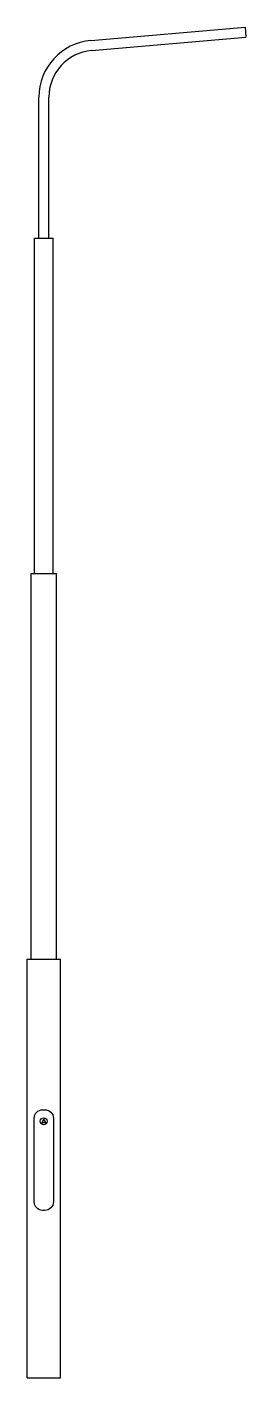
# Model space of a CAD drawing. Extents: x -0.2 to 1.11, y 0 to 8.06.
import ezdxf

# ---------------------------------------------------------------- set-up
doc = ezdxf.new("R2010")
doc.units = 0
doc.header["$LTSCALE"] = 0.0006
doc.header["$MEASUREMENT"] = 0
doc.layers.get('0').update_dxf_attribs({"linetype": 'CONTINUOUS'})

msp = doc.modelspace()

# ---------------------------------------------------------------- linework, layer by layer
for points in [[(0.1804, 7.9792), (1.1009, 8.0598)], [(1.1009, 8.0598), (1.1061, 8)], [(0.1856, 7.9195), (1.1061, 8)], [(-0.13, 6.8), (-0.13, 7.6405)], [(-0.07, 6.8), (-0.07, 7.6405)], [(-0.155, 4.8), (-0.155, 6.8)], [(-0.155, 6.8), (-0.045, 6.8)], [(-0.045, 4.8), (-0.045, 6.8)], [(-0.175, 2.4984), (-0.175, 4.8)], [(-0.175, 4.8), (-0.025, 4.8)], [(-0.025, 2.4984), (-0.025, 4.8)], [(-0.2, 0), (-0.2, 2.4984)], [(-0.2, 2.4984), (0, 2.4984)], [(0, 0), (0, 2.4984)], [(-0.2, 0), (0, 0)]]:
    msp.add_lwpolyline(points)
msp.add_lwpolyline([(-0.157, 1.05), (-0.157, 1.55, -0.414214), (-0.107, 1.6), (-0.093, 1.6, -0.414214), (-0.043, 1.55), (-0.043, 1.05, -0.414214), (-0.093, 1), (-0.107, 1, -0.414214)], format="xyb", close=True)
msp.add_lwpolyline([(-0.1, 1.5443), (-0.1113, 1.5247), (-0.0887, 1.5247)], close=True)
msp.add_circle((-0.1, 1.5319), 0.0207)
for radius in [0.34, 0.28]:
    msp.add_arc((0.21, 7.6405), radius, 95, 180)

doc.saveas('drawing.dxf')
